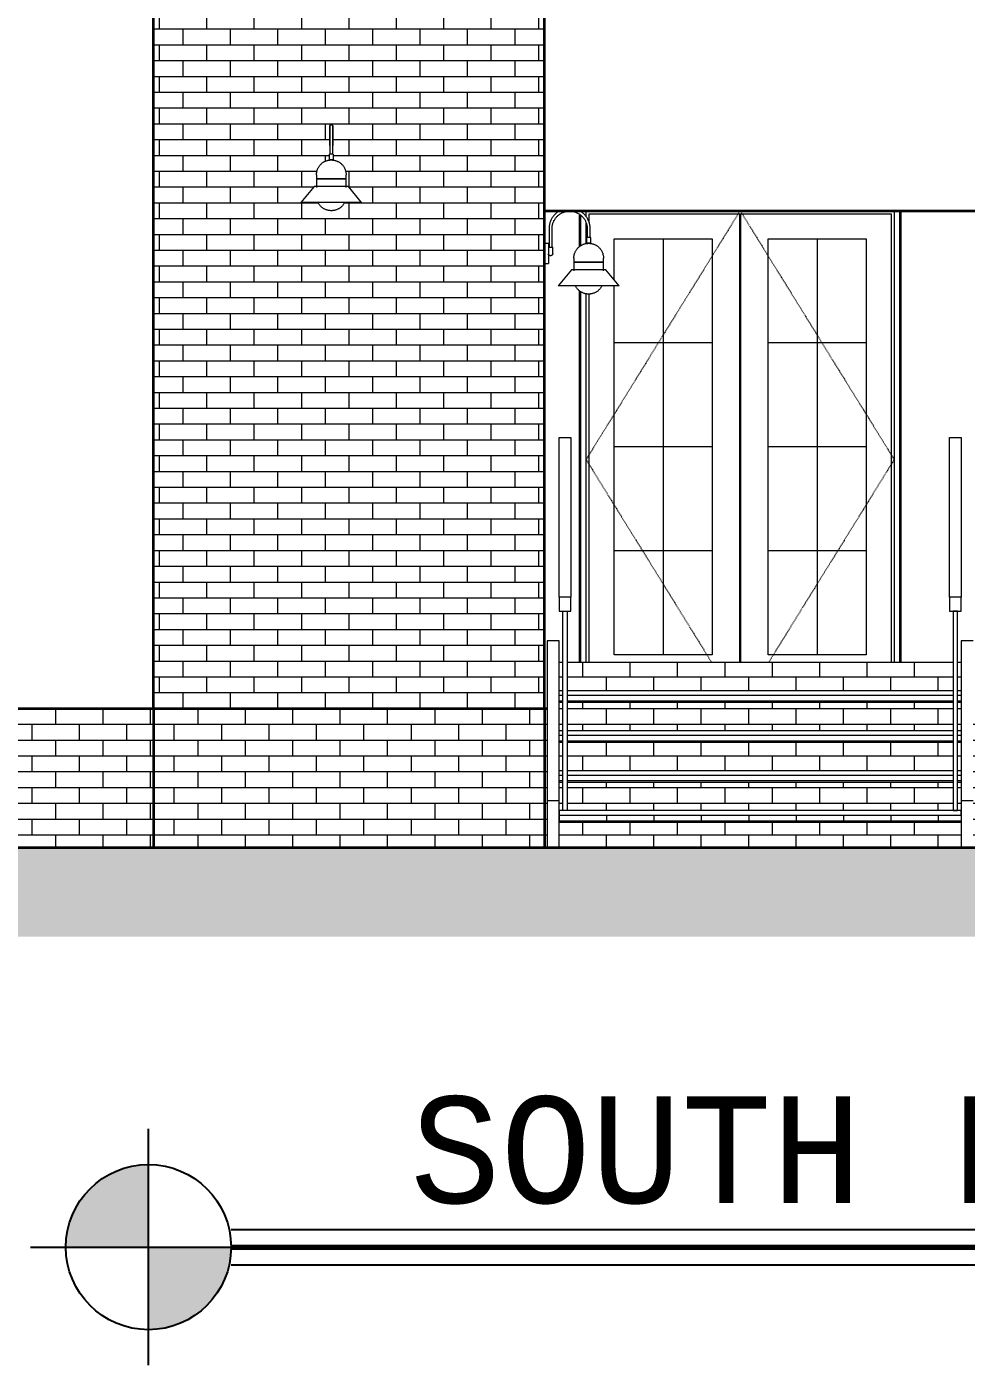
# Model space of a CAD drawing. Header units: inches. Extents: x 8351 to 42256, y 21052 to 33437.
# Drawn here: x 25255.2 to 25413.8, y 24175.4 to 24401.3 of the extents above; entities that cross this region are included whole.
import ezdxf

# ---------------------------------------------------------------- set-up
doc = ezdxf.new("R2010")
doc.units = ezdxf.units.IN
doc.header["$MEASUREMENT"] = 0
doc.linetypes.add('Dash 1_16_', pattern=[0.125, 0.0625, -0.0625])
for name, color, linetype, lineweight in [('A-DOOR', 10, 'Continuous', 13), ('A-DOOR-FRAM', 31, 'Continuous', 20), ('A-FLOR-HRAL', 11, 'Continuous', 9), ('A-FLOR-PATT', 8, 'Continuous', 13), ('A-GENM', 13, 'Continuous', 9), ('A-WALL', 7, 'Continuous', 35), ('A-WALL-PATT', 111, 'Continuous', 13), ('E-LITE-EQPM', 33, 'Continuous', 9), ('S-STRS', 14, 'Continuous', 9)]:
    doc.layers.add(name, color=color, linetype=linetype, lineweight=lineweight)
doc.styles.get("Standard").update_dxf_attribs({"font": 'consolab.ttf', "height": 11})
pattern_1 = [(0, (25772.1413, 24262.217), (0, 2.667), []), (90, (25772.1413, 24262.217), (-4, 2.667), [2.667, -2.667])]
pattern_2 = [(0, (25321.0803, 24262.217), (0, 2.667), []), (90, (25321.0803, 24262.217), (-4, 2.667), [2.667, -2.667])]

# ---------------------------------------------------------------- blocks, each defined once
blk = doc.blocks.new('M_Door-Exterior-Double-Full Glass-Wood_Clad - 1500 x 2000mm-340685-South')
at = {"layer": 'A-DOOR', "linetype": 'Dash 1_16_', "lineweight": 9}
for p, q in [((-396.5, 84), (-422.5, 42)), ((-396.5, 84), (-370.5, 42)), ((-422.5, 42), (-401.3, 7.75)), ((-370.5, 42), (-391.71, 7.75))]:
    blk.add_line(p, q, dxfattribs=at)
at = {"layer": 'A-DOOR', "lineweight": 9}
for p, q in [((-396.57, 7.75), (-396.57, 83.5)), ((-396.44, 83.5), (-396.44, 7.75)), ((-417.78, 72.34), (-417.78, 79.28)), ((-417.78, 79.28), (-401.23, 79.28)), ((-401.23, 79.28), (-401.23, 9.06)), ((-391.78, 9.06), (-391.78, 79.28)), ((-391.78, 79.28), (-375.23, 79.28)), ((-375.23, 79.28), (-375.23, 9.06)), ((-417.78, 9.06), (-417.78, 71.34)), ((-401.23, 9.06), (-417.78, 9.06)), ((-375.23, 9.06), (-391.78, 9.06))]:
    blk.add_line(p, q, dxfattribs=at)
at = {"layer": 'A-DOOR-FRAM'}
for p, q in [((-423.49, 83.91), (-423.49, 84)), ((-422.5, 82.97), (-422.5, 84)), ((-370.5, 84), (-370.5, 7.75)), ((-369.52, 7.75), (-369.52, 84)), ((-423.49, 78.01), (-423.49, 83.26)), ((-422.5, 78.44), (-422.5, 81.9)), ((-422, 82.02), (-422, 83.5)), ((-422, 83.5), (-371, 83.5)), ((-371, 83.5), (-371, 7.75)), ((-409.5, 79.28), (-409.5, 9.06)), ((-383.5, 79.28), (-383.5, 9.06)), ((-422, 78.45), (-422, 78.51)), ((-423.49, 7.75), (-423.49, 70.42)), ((-422.5, 7.75), (-422.5, 69.99)), ((-422, 7.75), (-422, 69.97)), ((-401.23, 61.72), (-417.78, 61.72)), ((-375.23, 61.72), (-391.78, 61.72)), ((-401.23, 44.17), (-417.78, 44.17)), ((-375.23, 44.17), (-391.78, 44.17)), ((-401.23, 26.61), (-417.78, 26.61)), ((-375.23, 26.61), (-391.78, 26.61))]:
    blk.add_line(p, q, dxfattribs=at)
blk = doc.blocks.new('Generic Models 3 - Generic Models 2-343092-South')
at = {"layer": 'A-GENM'}
h = blk.add_hatch(dxfattribs=at)
h.set_pattern_fill('FP_9', color=256, style=0, pattern_type=2)
h.set_pattern_definition([(0, (-261.504, 0), (0, 2.667), []), (90, (-261.504, 0), (-4, 2.667), [2.667, -2.667])])
h.paths.add_polyline_path([(-396.44, 7.75), (-396.44, 37), (-396.57, 37), (-396.57, 7.75)], flags=0)
blk.add_line((-396.44, 37), (-396.57, 37), dxfattribs=at)
blk = doc.blocks.new('Railing - 3_4_-344597-South')
at = {"layer": 'A-FLOR-HRAL'}
for p, q in [((-359.82, 16.4), (-360.57, 16.4)), ((-360.57, 16.4), (-360.57, -17.25)), ((-359.82, -17.25), (-359.82, 16.4)), ((-360.57, -17.25), (-359.82, -17.25))]:
    blk.add_line(p, q, dxfattribs=at)
blk = doc.blocks.new('Railing - Railing-344565-South')
blk.add_blockref('Railing - 3_4_-344597-South', (0, 0))
blk = doc.blocks.new('Railing - Railing-344569-South')
at = {"extrusion": (0, 0, -1), "zscale": -1}
blk.add_blockref('Railing - 3_4_-344597-South', (786.26, 0), dxfattribs=at)
blk = doc.blocks.new('Top Rail Type - Top Rail_Internal_-344575-South')
at = {"layer": 'A-FLOR-HRAL'}
for p, q in [((-361.2, 45.75), (-359.2, 45.75)), ((-361.2, 18.75), (-361.2, 45.75)), ((-359.2, 45.75), (-359.2, 18.75)), ((-361.2, 18.75), (-361.2, 16.4)), ((-359.2, 18.75), (-361.2, 18.75)), ((-359.2, 16.4), (-359.2, 18.75)), ((-361.2, 16.4), (-359.2, 16.4))]:
    blk.add_line(p, q, dxfattribs=at)
blk = doc.blocks.new('Top Rail Type - Top Rail_Internal_-344586-South')
at = {"layer": 'A-FLOR-HRAL'}
for p, q in [((-427.06, 45.75), (-425.06, 45.75)), ((-427.06, 18.75), (-427.06, 45.75)), ((-425.06, 45.75), (-425.06, 18.75)), ((-427.06, 18.75), (-427.06, 16.4)), ((-425.06, 18.75), (-427.06, 18.75)), ((-425.06, 16.4), (-425.06, 18.75)), ((-427.06, 16.4), (-425.06, 16.4))]:
    blk.add_line(p, q, dxfattribs=at)
blk = doc.blocks.new('M_Wall Lamp - Bracket - 100W - 120V-351527-South')
at = {"layer": 'E-LITE-EQPM'}
for p, q in [((-666.75, 95.03), (-666.75, 93.57)), ((-666.75, 95.03), (-666.75, 93.57)), ((-666.25, 93.57), (-666.25, 95.03)), ((-666.25, 93.57), (-666.25, 95.03)), ((-666.88, 93.57), (-666.88, 92.58)), ((-666.5, 93.57), (-666.83, 93.57)), ((-666.18, 93.57), (-666.5, 93.57)), ((-666.13, 92.58), (-666.13, 93.57)), ((-666.5, 92.58), (-666.83, 92.58)), ((-666.18, 92.58), (-666.5, 92.58)), ((-666.25, 92.52), (-666.25, 92.58)), ((-669, 90.07), (-669, 89.36)), ((-669, 89.36), (-669, 88.09)), ((-666.5, 89.36), (-669, 89.36)), ((-669, 89.36), (-666.5, 89.36)), ((-664, 89.36), (-666.5, 89.36)), ((-666.5, 89.36), (-664, 89.36)), ((-664, 89.36), (-664, 90.07)), ((-664, 88.09), (-664, 89.36)), ((-669.39, 88.09), (-671.63, 85.41)), ((-666.5, 88.09), (-669.39, 88.09)), ((-669, 88.09), (-669, 87.94)), ((-663.62, 88.09), (-666.5, 88.09)), ((-664, 87.94), (-664, 88.09)), ((-661.38, 85.41), (-663.62, 88.09)), ((-666.5, 85.41), (-671.58, 85.41)), ((-661.43, 85.41), (-666.5, 85.41))]:
    blk.add_line(p, q, dxfattribs=at)
at = {"layer": 'E-LITE-EQPM', "flags": 128}
for points in [[(-666.75, 98.25), (-666.75, 98.26), (-666.75, 98.27), (-666.75, 98.28), (-666.75, 98.29), (-666.75, 98.3), (-666.75, 98.31), (-666.74, 98.32), (-666.74, 98.33), (-666.74, 98.34), (-666.73, 98.35), (-666.73, 98.35), (-666.73, 98.36), (-666.72, 98.37), (-666.72, 98.38), (-666.71, 98.39), (-666.7, 98.4), (-666.7, 98.41), (-666.69, 98.41), (-666.69, 98.42), (-666.68, 98.43), (-666.67, 98.43), (-666.66, 98.44), (-666.66, 98.45), (-666.65, 98.45), (-666.64, 98.46), (-666.63, 98.46), (-666.62, 98.47), (-666.61, 98.47), (-666.6, 98.48), (-666.59, 98.48), (-666.59, 98.48), (-666.58, 98.49), (-666.57, 98.49), (-666.56, 98.49), (-666.55, 98.49), (-666.54, 98.5), (-666.53, 98.5), (-666.52, 98.5), (-666.51, 98.5), (-666.5, 98.5)], [(-666.75, 95.03), (-666.75, 95.16), (-666.75, 95.29), (-666.75, 95.42), (-666.75, 95.54), (-666.75, 95.67), (-666.75, 95.8), (-666.75, 95.92), (-666.75, 96.04), (-666.75, 96.16), (-666.75, 96.28), (-666.75, 96.4), (-666.75, 96.52), (-666.75, 96.63), (-666.75, 96.74), (-666.75, 96.85), (-666.75, 96.95), (-666.75, 97.05), (-666.75, 97.15), (-666.75, 97.25), (-666.75, 97.34), (-666.75, 97.43), (-666.75, 97.51), (-666.75, 97.59), (-666.75, 97.67), (-666.75, 97.74), (-666.75, 97.81), (-666.75, 97.87), (-666.75, 97.93), (-666.75, 97.98), (-666.75, 98.03), (-666.75, 98.07), (-666.75, 98.11), (-666.75, 98.15), (-666.75, 98.18), (-666.75, 98.2), (-666.75, 98.22), (-666.75, 98.23), (-666.75, 98.24), (-666.75, 98.25), (-666.75, 98.25)], [(-666.75, 98.25), (-666.75, 98.25), (-666.75, 98.24), (-666.75, 98.22), (-666.75, 98.21), (-666.75, 98.18), (-666.75, 98.16), (-666.75, 98.12), (-666.75, 98.08), (-666.75, 98.04), (-666.75, 97.99), (-666.75, 97.94), (-666.75, 97.88), (-666.75, 97.82), (-666.75, 97.76), (-666.75, 97.69), (-666.75, 97.61), (-666.75, 97.53), (-666.75, 97.45), (-666.75, 97.36), (-666.75, 97.27), (-666.75, 97.18), (-666.75, 97.08), (-666.75, 96.98), (-666.75, 96.88), (-666.75, 96.77), (-666.75, 96.66), (-666.75, 96.55), (-666.75, 96.43), (-666.75, 96.32), (-666.75, 96.2), (-666.75, 96.08), (-666.75, 95.95), (-666.75, 95.83), (-666.75, 95.7), (-666.75, 95.58), (-666.75, 95.45), (-666.75, 95.32), (-666.75, 95.19), (-666.75, 95.06), (-666.75, 95.03)], [(-666.5, 98.5), (-666.49, 98.5), (-666.48, 98.5), (-666.47, 98.5), (-666.46, 98.49), (-666.45, 98.49), (-666.44, 98.49), (-666.44, 98.49), (-666.43, 98.49), (-666.42, 98.48), (-666.41, 98.48), (-666.4, 98.47), (-666.39, 98.47), (-666.38, 98.47), (-666.37, 98.46), (-666.36, 98.45), (-666.36, 98.45), (-666.35, 98.44), (-666.34, 98.44), (-666.33, 98.43), (-666.32, 98.42), (-666.32, 98.41), (-666.31, 98.41), (-666.31, 98.4), (-666.3, 98.39), (-666.29, 98.38), (-666.29, 98.37), (-666.28, 98.37), (-666.28, 98.36), (-666.28, 98.35), (-666.27, 98.34), (-666.27, 98.33), (-666.26, 98.32), (-666.26, 98.31), (-666.26, 98.3), (-666.26, 98.29), (-666.26, 98.28), (-666.26, 98.27), (-666.25, 98.26), (-666.25, 98.25), (-666.25, 98.25)], [(-666.25, 95.03), (-666.25, 95.16), (-666.25, 95.29), (-666.25, 95.42), (-666.25, 95.54), (-666.25, 95.67), (-666.25, 95.8), (-666.25, 95.92), (-666.25, 96.04), (-666.25, 96.16), (-666.25, 96.28), (-666.25, 96.4), (-666.25, 96.52), (-666.25, 96.63), (-666.25, 96.74), (-666.25, 96.85), (-666.25, 96.95), (-666.25, 97.05), (-666.25, 97.15), (-666.25, 97.25), (-666.25, 97.34), (-666.25, 97.43), (-666.25, 97.51), (-666.25, 97.59), (-666.25, 97.67), (-666.25, 97.74), (-666.25, 97.81), (-666.25, 97.87), (-666.25, 97.93), (-666.25, 97.98), (-666.25, 98.03), (-666.25, 98.07), (-666.25, 98.11), (-666.25, 98.15), (-666.25, 98.18), (-666.25, 98.2), (-666.25, 98.22), (-666.25, 98.23), (-666.25, 98.24), (-666.25, 98.25), (-666.25, 98.25)], [(-666.25, 98.25), (-666.25, 98.25), (-666.25, 98.24), (-666.25, 98.22), (-666.25, 98.21), (-666.25, 98.18), (-666.25, 98.16), (-666.25, 98.12), (-666.25, 98.08), (-666.25, 98.04), (-666.25, 97.99), (-666.25, 97.94), (-666.25, 97.88), (-666.25, 97.82), (-666.25, 97.76), (-666.25, 97.69), (-666.25, 97.61), (-666.25, 97.53), (-666.25, 97.45), (-666.25, 97.36), (-666.25, 97.27), (-666.25, 97.18), (-666.25, 97.08), (-666.25, 96.98), (-666.25, 96.88), (-666.25, 96.77), (-666.25, 96.66), (-666.25, 96.55), (-666.25, 96.43), (-666.25, 96.32), (-666.25, 96.2), (-666.25, 96.08), (-666.25, 95.95), (-666.25, 95.83), (-666.25, 95.7), (-666.25, 95.58), (-666.25, 95.45), (-666.25, 95.32), (-666.25, 95.19), (-666.25, 95.06), (-666.25, 95.03)], [(-669, 90.07), (-669, 90.17), (-669, 90.27), (-668.99, 90.37), (-668.97, 90.47), (-668.95, 90.57), (-668.93, 90.66), (-668.91, 90.76), (-668.88, 90.86), (-668.84, 90.95), (-668.81, 91.04), (-668.77, 91.14), (-668.72, 91.22), (-668.67, 91.31), (-668.62, 91.4), (-668.57, 91.48), (-668.51, 91.56), (-668.45, 91.64), (-668.38, 91.72), (-668.32, 91.79), (-668.25, 91.86), (-668.17, 91.93), (-668.1, 92), (-668.02, 92.06), (-667.94, 92.12), (-667.86, 92.17), (-667.77, 92.23), (-667.68, 92.28), (-667.59, 92.32), (-667.5, 92.36), (-667.41, 92.4), (-667.32, 92.43), (-667.22, 92.47), (-667.12, 92.49), (-667.03, 92.51), (-666.93, 92.53), (-666.83, 92.55), (-666.73, 92.56), (-666.63, 92.57), (-666.53, 92.57), (-666.5, 92.57)], [(-666.5, 92.57), (-666.4, 92.57), (-666.3, 92.56), (-666.21, 92.55), (-666.11, 92.54), (-666.01, 92.52), (-665.91, 92.5), (-665.81, 92.47), (-665.72, 92.44), (-665.62, 92.41), (-665.53, 92.37), (-665.44, 92.33), (-665.35, 92.29), (-665.26, 92.24), (-665.18, 92.19), (-665.09, 92.13), (-665.01, 92.08), (-664.93, 92.01), (-664.86, 91.95), (-664.78, 91.88), (-664.71, 91.81), (-664.64, 91.74), (-664.58, 91.66), (-664.52, 91.58), (-664.46, 91.5), (-664.4, 91.42), (-664.35, 91.34), (-664.3, 91.25), (-664.25, 91.16), (-664.21, 91.07), (-664.17, 90.98), (-664.14, 90.88), (-664.11, 90.79), (-664.08, 90.69), (-664.06, 90.59), (-664.04, 90.5), (-664.03, 90.4), (-664.01, 90.3), (-664.01, 90.2), (-664, 90.1), (-664, 90.07)], [(-666.5, 84), (-666.6, 84), (-666.7, 84.01), (-666.8, 84.02), (-666.9, 84.03), (-667, 84.05), (-667.1, 84.07), (-667.2, 84.1), (-667.29, 84.13), (-667.39, 84.16), (-667.48, 84.2), (-667.57, 84.24), (-667.66, 84.28), (-667.75, 84.33), (-667.83, 84.38), (-667.92, 84.44), (-668, 84.49), (-668.08, 84.56), (-668.15, 84.62), (-668.23, 84.69), (-668.3, 84.76), (-668.37, 84.83), (-668.43, 84.91), (-668.49, 84.99), (-668.55, 85.07), (-668.61, 85.15), (-668.66, 85.23), (-668.71, 85.32), (-668.75, 85.41)], [(-664.25, 85.41), (-664.29, 85.35), (-664.33, 85.26), (-664.39, 85.17), (-664.44, 85.09), (-664.5, 85.01), (-664.56, 84.93), (-664.62, 84.85), (-664.69, 84.78), (-664.76, 84.71), (-664.84, 84.64), (-664.91, 84.57), (-664.99, 84.51), (-665.07, 84.45), (-665.15, 84.4), (-665.24, 84.34), (-665.33, 84.3), (-665.42, 84.25), (-665.51, 84.21), (-665.6, 84.17), (-665.69, 84.14), (-665.79, 84.1), (-665.88, 84.08), (-665.98, 84.06), (-666.08, 84.04), (-666.18, 84.02), (-666.28, 84.01), (-666.38, 84), (-666.48, 84), (-666.5, 84)]]:
    blk.add_lwpolyline(points, dxfattribs=at)
blk = doc.blocks.new('M_Wall Lamp - Bracket - 100W - 120V-V5-South')
at = {"layer": 'E-LITE-EQPM'}
for p, q in [((-428.75, 80.96), (-428.75, 77.84)), ((-428.25, 77.84), (-428.25, 80.96)), ((-422.44, 79.5), (-422.44, 78.51)), ((-421.69, 79.5), (-422.44, 79.5)), ((-422.32, 80.96), (-422.32, 79.5)), ((-421.82, 79.5), (-421.82, 80.96)), ((-421.69, 78.51), (-421.69, 79.5)), ((-428.86, 78.45), (-429.5, 78.45)), ((-428.86, 78.45), (-428.86, 75.07)), ((-428.86, 77.84), (-428.14, 77.84)), ((-428.14, 76.76), (-428.14, 77.84)), ((-421.69, 78.51), (-422.44, 78.51)), ((-429.5, 75.07), (-428.86, 75.07)), ((-424.57, 76), (-424.57, 75.29)), ((-424.57, 75.29), (-424.57, 74.02)), ((-419.57, 75.29), (-424.57, 75.29)), ((-424.57, 75.29), (-419.57, 75.29)), ((-419.57, 75.29), (-419.57, 76)), ((-419.57, 74.02), (-419.57, 75.29)), ((-424.95, 74.02), (-427.19, 71.34)), ((-419.18, 74.02), (-424.95, 74.02)), ((-424.57, 74.02), (-424.57, 73.87)), ((-419.57, 73.87), (-419.57, 74.02)), ((-416.94, 71.34), (-419.18, 74.02)), ((-416.94, 71.34), (-427.19, 71.34))]:
    blk.add_line(p, q, dxfattribs=at)
at = {"layer": 'E-LITE-EQPM', "flags": 128}
for points in [[(-426.98, 83.99), (-427.1, 83.92), (-427.21, 83.84), (-427.33, 83.76), (-427.44, 83.68), (-427.54, 83.59), (-427.65, 83.5), (-427.75, 83.4), (-427.84, 83.3), (-427.93, 83.2), (-428.02, 83.09), (-428.1, 82.98), (-428.18, 82.86), (-428.26, 82.75), (-428.33, 82.63), (-428.39, 82.5), (-428.45, 82.38), (-428.5, 82.25), (-428.55, 82.12), (-428.6, 81.99), (-428.63, 81.85), (-428.67, 81.72), (-428.7, 81.58), (-428.72, 81.45), (-428.73, 81.31), (-428.75, 81.17), (-428.75, 81.03), (-428.75, 80.96)], [(-428.25, 80.96), (-428.25, 81.08), (-428.24, 81.2), (-428.23, 81.31), (-428.21, 81.43), (-428.19, 81.55), (-428.17, 81.66), (-428.14, 81.78), (-428.1, 81.89), (-428.06, 82), (-428.02, 82.11), (-427.97, 82.22), (-427.92, 82.33), (-427.86, 82.43), (-427.8, 82.53), (-427.73, 82.63), (-427.67, 82.73), (-427.59, 82.82), (-427.52, 82.91), (-427.44, 83), (-427.35, 83.09), (-427.27, 83.17), (-427.18, 83.25), (-427.08, 83.32), (-426.99, 83.39), (-426.89, 83.46), (-426.79, 83.52), (-426.68, 83.58), (-426.58, 83.63), (-426.47, 83.68), (-426.36, 83.72), (-426.25, 83.76), (-426.14, 83.8), (-426.02, 83.83), (-425.91, 83.86), (-425.79, 83.88), (-425.67, 83.9), (-425.55, 83.91), (-425.44, 83.92), (-425.32, 83.93), (-425.2, 83.92), (-425.08, 83.92), (-424.96, 83.91), (-424.84, 83.89), (-424.73, 83.87), (-424.61, 83.85), (-424.5, 83.82), (-424.38, 83.79), (-424.27, 83.75), (-424.16, 83.7), (-424.05, 83.66), (-423.94, 83.61), (-423.84, 83.55), (-423.74, 83.49), (-423.64, 83.43), (-423.54, 83.36), (-423.44, 83.29), (-423.35, 83.21), (-423.26, 83.13), (-423.18, 83.05), (-423.1, 82.96), (-423.02, 82.87), (-422.94, 82.78), (-422.87, 82.69), (-422.8, 82.59), (-422.74, 82.49), (-422.68, 82.38), (-422.63, 82.28), (-422.58, 82.17), (-422.53, 82.06), (-422.49, 81.95), (-422.45, 81.84), (-422.42, 81.73), (-422.39, 81.61), (-422.37, 81.49), (-422.35, 81.38), (-422.33, 81.26), (-422.32, 81.14), (-422.32, 81.02), (-422.32, 80.96)], [(-421.82, 80.96), (-421.82, 81.1), (-421.83, 81.23), (-421.84, 81.37), (-421.86, 81.51), (-421.89, 81.65), (-421.92, 81.78), (-421.95, 81.92), (-421.99, 82.05), (-422.04, 82.18), (-422.09, 82.31), (-422.15, 82.43), (-422.21, 82.56), (-422.28, 82.68), (-422.35, 82.8), (-422.42, 82.92), (-422.5, 83.03), (-422.59, 83.14), (-422.68, 83.24), (-422.77, 83.35), (-422.87, 83.45), (-422.97, 83.54), (-423.08, 83.63), (-423.18, 83.72), (-423.3, 83.8), (-423.41, 83.88), (-423.53, 83.95), (-423.62, 84)], [(-424.57, 76), (-424.56, 76.1), (-424.56, 76.2), (-424.55, 76.3), (-424.53, 76.4), (-424.52, 76.49), (-424.5, 76.59), (-424.47, 76.69), (-424.44, 76.78), (-424.41, 76.88), (-424.37, 76.97), (-424.33, 77.06), (-424.28, 77.15), (-424.24, 77.24), (-424.18, 77.33), (-424.13, 77.41), (-424.07, 77.49), (-424.01, 77.57), (-423.95, 77.65), (-423.88, 77.72), (-423.81, 77.79), (-423.74, 77.86), (-423.66, 77.92), (-423.58, 77.99), (-423.5, 78.05), (-423.42, 78.1), (-423.33, 78.15), (-423.25, 78.2), (-423.16, 78.25), (-423.07, 78.29), (-422.97, 78.33), (-422.88, 78.36), (-422.78, 78.39), (-422.69, 78.42), (-422.59, 78.44), (-422.49, 78.46), (-422.39, 78.48), (-422.29, 78.49), (-422.19, 78.49), (-422.09, 78.5), (-422.07, 78.5)], [(-422.07, 78.5), (-421.97, 78.5), (-421.87, 78.49), (-421.77, 78.48), (-421.67, 78.47), (-421.57, 78.45), (-421.47, 78.43), (-421.38, 78.4), (-421.28, 78.37), (-421.19, 78.34), (-421.09, 78.3), (-421, 78.26), (-420.91, 78.22), (-420.82, 78.17), (-420.74, 78.12), (-420.66, 78.06), (-420.57, 78), (-420.49, 77.94), (-420.42, 77.88), (-420.34, 77.81), (-420.27, 77.74), (-420.21, 77.67), (-420.14, 77.59), (-420.08, 77.51), (-420.02, 77.43), (-419.96, 77.35), (-419.91, 77.26), (-419.86, 77.18), (-419.82, 77.09), (-419.77, 77), (-419.74, 76.9), (-419.7, 76.81), (-419.67, 76.71), (-419.65, 76.62), (-419.62, 76.52), (-419.6, 76.42), (-419.59, 76.32), (-419.58, 76.22), (-419.57, 76.12), (-419.57, 76.02), (-419.57, 76)], [(-428.5, 76.4), (-428.52, 76.4), (-428.53, 76.4), (-428.55, 76.4), (-428.56, 76.4), (-428.57, 76.4), (-428.59, 76.41), (-428.6, 76.41), (-428.62, 76.41), (-428.63, 76.42), (-428.64, 76.43), (-428.66, 76.43), (-428.67, 76.44), (-428.68, 76.44), (-428.7, 76.45), (-428.71, 76.46), (-428.72, 76.47), (-428.73, 76.48), (-428.74, 76.49), (-428.75, 76.5), (-428.76, 76.51), (-428.77, 76.52), (-428.78, 76.53), (-428.79, 76.54), (-428.8, 76.55), (-428.81, 76.56), (-428.82, 76.58), (-428.82, 76.59), (-428.83, 76.6), (-428.83, 76.61), (-428.84, 76.63), (-428.85, 76.64), (-428.85, 76.65), (-428.85, 76.67), (-428.86, 76.68), (-428.86, 76.7), (-428.86, 76.71), (-428.86, 76.73)], [(-428.14, 76.76), (-428.14, 76.74), (-428.14, 76.73), (-428.14, 76.72), (-428.15, 76.7), (-428.15, 76.69), (-428.15, 76.67), (-428.15, 76.66), (-428.16, 76.64), (-428.16, 76.63), (-428.17, 76.62), (-428.18, 76.6), (-428.18, 76.59), (-428.19, 76.58), (-428.2, 76.57), (-428.2, 76.55), (-428.21, 76.54), (-428.22, 76.53), (-428.23, 76.52), (-428.24, 76.51), (-428.25, 76.5), (-428.26, 76.49), (-428.27, 76.48), (-428.28, 76.47), (-428.3, 76.46), (-428.31, 76.45), (-428.32, 76.45), (-428.33, 76.44), (-428.34, 76.43), (-428.36, 76.43), (-428.37, 76.42), (-428.39, 76.42), (-428.4, 76.41), (-428.41, 76.41), (-428.43, 76.4), (-428.44, 76.4), (-428.46, 76.4), (-428.47, 76.4), (-428.48, 76.4), (-428.5, 76.4), (-428.5, 76.4)], [(-422.07, 69.93), (-422.17, 69.93), (-422.27, 69.94), (-422.37, 69.95), (-422.47, 69.96), (-422.56, 69.98), (-422.66, 70), (-422.76, 70.03), (-422.85, 70.05), (-422.95, 70.09), (-423.04, 70.13), (-423.13, 70.17), (-423.22, 70.21), (-423.31, 70.26), (-423.39, 70.31), (-423.48, 70.36), (-423.56, 70.42), (-423.64, 70.48), (-423.72, 70.55), (-423.79, 70.62), (-423.86, 70.69), (-423.93, 70.76), (-423.99, 70.83), (-424.06, 70.91), (-424.11, 70.99), (-424.17, 71.08), (-424.22, 71.16), (-424.27, 71.25), (-424.32, 71.34)], [(-419.82, 71.34), (-419.85, 71.27), (-419.9, 71.19), (-419.95, 71.1), (-420, 71.02), (-420.06, 70.93), (-420.12, 70.86), (-420.19, 70.78), (-420.25, 70.71), (-420.33, 70.63), (-420.4, 70.57), (-420.47, 70.5), (-420.55, 70.44), (-420.63, 70.38), (-420.72, 70.32), (-420.8, 70.27), (-420.89, 70.22), (-420.98, 70.18), (-421.07, 70.14), (-421.16, 70.1), (-421.25, 70.06), (-421.35, 70.03), (-421.45, 70.01), (-421.54, 69.98), (-421.64, 69.96), (-421.74, 69.95), (-421.84, 69.94), (-421.94, 69.93), (-422.04, 69.93), (-422.07, 69.93)]]:
    blk.add_lwpolyline(points, dxfattribs=at)

msp = doc.modelspace()

# ---------------------------------------------------------------- hatches: boundary and pattern name
at = {"lineweight": -2, "transparency": 33554544}
h = msp.add_hatch(color=7, dxfattribs=at)
h.paths.add_polyline_path([(25275.78, 24209.24, 0.414214), (25261.85, 24195.3), (25275.78, 24195.3)])
h.paths.add_polyline_path([(25289.72, 24195.3), (25275.78, 24195.3), (25275.78, 24181.37, 0.414214)])
at = {"layer": 'A-FLOR-PATT', "lineweight": 9}
h = msp.add_hatch(dxfattribs=at)
h.set_pattern_fill('FP_2', color=256, style=0, pattern_type=2)
h.set_pattern_definition(pattern_1)
h.paths.add_polyline_path([(25066.64, 24262.72), (25276.64, 24262.72), (25276.64, 24286.22), (25066.64, 24286.22)], flags=0)
h = msp.add_hatch(dxfattribs=at)
h.set_pattern_fill('FP_2', color=256, style=0, pattern_type=2)
h.set_pattern_definition(pattern_1)
h.paths.add_polyline_path([(25304.06, 24262.72), (25342.64, 24262.72), (25342.64, 24286.22), (25276.64, 24286.22), (25276.64, 24262.72), (25299.16, 24262.72)], flags=0)
h = msp.add_hatch(dxfattribs=at)
h.set_pattern_fill('FP_2', color=256, style=0, pattern_type=2)
h.set_pattern_definition(pattern_1)
h.paths.add_polyline_path([(25666.68, 24262.72), (25702.64, 24262.72), (25702.64, 24286.22), (25414.94, 24286.22), (25414.94, 24262.72), (25522.64, 24262.72)], flags=0)
h.paths.add_polyline_path([(25343.08, 24262.72), (25343.08, 24286.22), (25342.64, 24286.22), (25342.64, 24262.72)], flags=0)
at = {"layer": 'A-WALL', "transparency": 33554687}
h = msp.add_hatch(dxfattribs=at)
h.set_pattern_fill('EARTH', color=9, scale=23)
h.set_pattern_definition([(0, (-7191.4393, 20651.825), (5.75, 5.75), [5.75, -5.75]), (0, (-7191.4393, 20653.981), (5.75, 5.75), [5.75, -5.75]), (0, (-7191.4393, 20656.1375), (5.75, 5.75), [5.75, -5.75]), (90, (-7190.7206, 20656.856), (-5.75, 5.75), [5.75, -5.75]), (90, (-7188.5643, 20656.856), (-5.75, 5.75), [5.75, -5.75]), (90, (-7186.408, 20656.856), (-5.75, 5.75), [5.75, -5.75])])
h.paths.add_polyline_path([(25774.64, 24262.72), (24994.64, 24262.72), (24994.64, 24247.72), (25774.64, 24247.72)])
at = {"layer": 'A-WALL-PATT', "lineweight": 9}
h = msp.add_hatch(dxfattribs=at)
h.set_pattern_fill('FP_1', color=256, style=0, pattern_type=2)
h.set_pattern_definition([(0, (25273.6373, 24286.217), (0, 2.667), []), (90, (25273.6373, 24286.217), (-4, 2.667), [2.667, -2.667])])
h.paths.add_polyline_path([(25306.48, 24286.22), (25342.64, 24286.22), (25342.64, 24406.22), (25276.64, 24406.22), (25276.64, 24286.22)], flags=0)
h.paths.add_polyline_path([(25306.64, 24370.22), (25306.02, 24370.31), (25305.53, 24370.48), (25305.36, 24370.59), (25304.88, 24370.96), (25304.6, 24371.28), (25304.36, 24371.63), (25301.56, 24371.63), (25303.75, 24374.31), (25304.14, 24374.31), (25304.16, 24376.44), (25304.31, 24377.15), (25304.59, 24377.72), (25305.09, 24378.23), (25305.51, 24378.51), (25306.18, 24378.74), (25306.34, 24378.8), (25306.31, 24378.8), (25306.31, 24379.78), (25306.39, 24379.78), (25306.44, 24384.49), (25306.45, 24384.51), (25306.48, 24384.63), (25306.64, 24384.66), (25306.84, 24384.55), (25306.89, 24384.25), (25306.89, 24379.78), (25306.96, 24379.78), (25306.96, 24378.8), (25306.89, 24378.77), (25306.89, 24378.74), (25307.68, 24378.55), (25308.13, 24378.27), (25308.43, 24378.01), (25308.67, 24377.74), (25308.91, 24377.32), (25309.08, 24376.76), (25309.14, 24376.29), (25309.14, 24374.31), (25309.55, 24374.27), (25311.71, 24371.63), (25308.87, 24371.6), (25308.61, 24371.2), (25308.13, 24370.73), (25307.89, 24370.56), (25307.48, 24370.39), (25307.08, 24370.3), (25306.9, 24370.26), (25306.81, 24370.25)], flags=0)
at = {"layer": 'S-STRS'}
h = msp.add_hatch(dxfattribs=at)
h.set_pattern_fill('FP_11', color=256, style=0, pattern_type=2)
h.set_pattern_definition(pattern_2)
h.paths.add_polyline_path([(25378.52, 24289.22), (25411.57, 24289.22), (25411.57, 24293.97), (25346.46, 24293.97), (25346.46, 24289.22), (25360.51, 24289.22)], flags=0)
h.paths.add_polyline_path([(25345.71, 24289.22), (25345.71, 24293.97), (25345.08, 24293.97), (25345.08, 24289.22)], flags=0)
h.paths.add_polyline_path([(25412.32, 24289.22), (25412.94, 24289.22), (25412.94, 24293.97), (25412.32, 24293.97), (25412.32, 24292.32)], flags=0)
h = msp.add_hatch(dxfattribs=at)
h.set_pattern_fill('FP_11', color=256, style=0, pattern_type=2)
h.set_pattern_definition(pattern_2)
h.paths.add_polyline_path([(25360.51, 24282.47), (25411.57, 24282.47), (25411.57, 24287.22), (25346.46, 24287.22), (25346.46, 24282.47)], flags=0)
h.paths.add_polyline_path([(25345.71, 24282.47), (25345.71, 24287.22), (25345.08, 24287.22), (25345.08, 24282.47)], flags=0)
h.paths.add_polyline_path([(25412.94, 24282.47), (25412.94, 24287.22), (25412.32, 24287.22), (25412.32, 24282.47)], flags=0)
h = msp.add_hatch(dxfattribs=at)
h.set_pattern_fill('FP_11', color=256, style=0, pattern_type=2)
h.set_pattern_definition(pattern_2)
h.paths.add_polyline_path([(25360.51, 24275.72), (25411.57, 24275.72), (25411.57, 24280.47), (25346.46, 24280.47), (25346.46, 24275.72)], flags=0)
h.paths.add_polyline_path([(25345.71, 24275.72), (25345.71, 24280.47), (25345.08, 24280.47), (25345.08, 24275.72)], flags=0)
h.paths.add_polyline_path([(25412.94, 24275.72), (25412.94, 24280.47), (25412.32, 24280.47), (25412.32, 24275.72)], flags=0)
h = msp.add_hatch(dxfattribs=at)
h.set_pattern_fill('FP_11', color=256, style=0, pattern_type=2)
h.set_pattern_definition(pattern_2)
h.paths.add_polyline_path([(25360.51, 24268.97), (25411.57, 24268.97), (25411.57, 24273.72), (25346.46, 24273.72), (25346.46, 24268.97)], flags=0)
h.paths.add_polyline_path([(25345.71, 24268.97), (25345.71, 24273.72), (25345.08, 24273.72), (25345.08, 24268.97)], flags=0)
h.paths.add_polyline_path([(25412.94, 24268.97), (25412.94, 24273.72), (25412.32, 24273.72), (25412.32, 24268.97)], flags=0)
h = msp.add_hatch(dxfattribs=at)
h.set_pattern_fill('FP_10', color=256, style=0, pattern_type=2)
h.set_pattern_definition([(180, (25345.0803, 24265.217), (2e-16, -1.886), []), (270, (25345.0803, 24265.217), (4, -1.886), [1.886, -1.886])])
h.paths.add_polyline_path([(25378.52, 24267.22), (25412.94, 24267.22), (25412.94, 24268.22), (25345.08, 24268.22), (25345.08, 24267.22), (25360.51, 24267.22)], flags=0)
h = msp.add_hatch(dxfattribs=at)
h.set_pattern_fill('FP_11', color=256, style=0, pattern_type=2)
h.set_pattern_definition(pattern_2)
h.paths.add_polyline_path([(25345.08, 24262.72), (25412.94, 24262.72), (25412.94, 24266.97), (25345.08, 24266.97), (25345.08, 24263.06)], flags=0)

# ---------------------------------------------------------------- linework, layer by layer
at = {"lineweight": -2}
for p, q in [((25275.78, 24175.37), (25275.78, 24215.24)), ((25289.72, 24198.3), (25714.77, 24198.3)), ((25255.85, 24195.3), (25289.72, 24195.3)), ((25289.72, 24192.3), (25714.77, 24192.3))]:
    msp.add_line(p, q, dxfattribs=at)
at = {"lineweight": 70}
msp.add_line((25289.72, 24195.3), (25714.77, 24195.3), dxfattribs=at)
at = {"lineweight": -2}
msp.add_circle((25275.78, 24195.3), 13.94, dxfattribs=at)
at = {"layer": 'A-WALL'}
for p, q in [((25276.64, 24286.22), (25276.64, 24406.22)), ((25342.64, 24286.22), (25342.64, 24406.22)), ((25342.64, 24370.22), (25522.64, 24370.22)), ((25348.65, 24370.13), (25348.65, 24370.22)), ((25402.62, 24370.22), (25402.62, 24293.97)), ((25348.65, 24364.22), (25348.65, 24369.48)), ((25348.65, 24293.97), (25348.65, 24356.64)), ((25209.64, 24286.22), (25343.08, 24286.22)), ((25276.64, 24286.22), (25276.64, 24262.72)), ((25342.64, 24286.22), (25342.64, 24262.72)), ((24994.64, 24262.72), (25774.64, 24262.72))]:
    msp.add_line(p, q, dxfattribs=at)
at = {"layer": 'S-STRS'}
for p, q in [((25343.08, 24297.6), (25343.08, 24270.6)), ((25345.08, 24297.6), (25343.08, 24297.6)), ((25345.08, 24270.6), (25345.08, 24297.6)), ((25412.94, 24297.6), (25412.94, 24270.6)), ((25414.94, 24297.6), (25412.94, 24297.6)), ((25345.71, 24293.97), (25345.08, 24293.97)), ((25411.57, 24293.97), (25346.46, 24293.97)), ((25412.94, 24293.97), (25412.32, 24293.97)), ((25345.08, 24289.22), (25345.71, 24289.22)), ((25346.46, 24289.22), (25411.57, 24289.22)), ((25412.32, 24289.22), (25412.94, 24289.22)), ((25345.08, 24288.47), (25345.71, 24288.47)), ((25345.71, 24287.47), (25345.08, 24287.47)), ((25345.71, 24287.22), (25345.08, 24287.22)), ((25345.71, 24287.22), (25345.08, 24287.22)), ((25346.46, 24288.47), (25411.57, 24288.47)), ((25411.57, 24287.47), (25346.46, 24287.47)), ((25411.57, 24287.22), (25346.46, 24287.22)), ((25411.57, 24287.22), (25346.46, 24287.22)), ((25412.32, 24288.47), (25412.94, 24288.47)), ((25412.94, 24287.47), (25412.32, 24287.47)), ((25412.94, 24287.22), (25412.32, 24287.22)), ((25412.94, 24287.22), (25412.32, 24287.22)), ((25345.08, 24282.47), (25345.71, 24282.47)), ((25346.46, 24282.47), (25411.57, 24282.47)), ((25412.32, 24282.47), (25412.94, 24282.47)), ((25345.08, 24281.72), (25345.71, 24281.72)), ((25345.71, 24280.72), (25345.08, 24280.72)), ((25345.71, 24280.47), (25345.08, 24280.47)), ((25345.71, 24280.47), (25345.08, 24280.47)), ((25346.46, 24281.72), (25411.57, 24281.72)), ((25411.57, 24280.72), (25346.46, 24280.72)), ((25411.57, 24280.47), (25346.46, 24280.47)), ((25411.57, 24280.47), (25346.46, 24280.47)), ((25412.32, 24281.72), (25412.94, 24281.72)), ((25412.94, 24280.72), (25412.32, 24280.72)), ((25412.94, 24280.47), (25412.32, 24280.47)), ((25412.94, 24280.47), (25412.32, 24280.47)), ((25345.08, 24275.72), (25345.71, 24275.72)), ((25346.46, 24275.72), (25411.57, 24275.72)), ((25412.32, 24275.72), (25412.94, 24275.72)), ((25345.08, 24274.97), (25345.71, 24274.97)), ((25345.71, 24273.97), (25345.08, 24273.97)), ((25345.71, 24273.72), (25345.08, 24273.72)), ((25345.71, 24273.72), (25345.08, 24273.72)), ((25346.46, 24274.97), (25411.57, 24274.97)), ((25411.57, 24273.97), (25346.46, 24273.97)), ((25411.57, 24273.72), (25346.46, 24273.72)), ((25411.57, 24273.72), (25346.46, 24273.72)), ((25412.32, 24274.97), (25412.94, 24274.97)), ((25412.94, 24273.97), (25412.32, 24273.97)), ((25412.94, 24273.72), (25412.32, 24273.72)), ((25412.94, 24273.72), (25412.32, 24273.72)), ((25345.08, 24270.6), (25343.08, 24270.6)), ((25343.08, 24270.6), (25343.08, 24262.72)), ((25345.08, 24262.72), (25345.08, 24270.6)), ((25412.94, 24268.97), (25345.08, 24268.97)), ((25345.08, 24268.97), (25345.08, 24268.22)), ((25414.94, 24270.6), (25412.94, 24270.6)), ((25412.94, 24270.6), (25412.94, 24262.72)), ((25412.94, 24268.22), (25412.94, 24268.97)), ((25345.08, 24268.22), (25412.94, 24268.22)), ((25345.08, 24267.22), (25412.94, 24267.22)), ((25412.94, 24266.97), (25345.08, 24266.97)), ((25412.94, 24266.97), (25345.08, 24266.97))]:
    msp.add_line(p, q, dxfattribs=at)

# ---------------------------------------------------------------- block references
at = {"layer": 'A-DOOR'}
msp.add_blockref('M_Door-Exterior-Double-Full Glass-Wood_Clad - 1500 x 2000mm-340685-South', (25772.14, 24286.22), dxfattribs=at)
at = {"layer": 'A-FLOR-HRAL'}
for name in ['Top Rail Type - Top Rail_Internal_-344586-South', 'Top Rail Type - Top Rail_Internal_-344575-South', 'Railing - Railing-344569-South', 'Railing - Railing-344565-South']:
    msp.add_blockref(name, (25772.14, 24286.22), dxfattribs=at)
at = {"layer": 'A-GENM'}
msp.add_blockref('Generic Models 3 - Generic Models 2-343092-South', (25772.14, 24286.22), dxfattribs=at)
at = {"layer": 'E-LITE-EQPM'}
for name, p in [('M_Wall Lamp - Bracket - 100W - 120V-351527-South', (25973.14, 24286.22)), ('M_Wall Lamp - Bracket - 100W - 120V-V5-South', (25772.14, 24286.22))]:
    msp.add_blockref(name, p, dxfattribs=at)

# ---------------------------------------------------------------- texts
at = {"lineweight": -2, "insert": (25319.95, 24220.73), "char_height": 18, "attachment_point": 1}
msp.add_mtext_dynamic_manual_height_columns('SOUTH ELEVATION', width=379.0935, gutter_width=90, heights=[0], dxfattribs=at)

doc.saveas('drawing.dxf')
